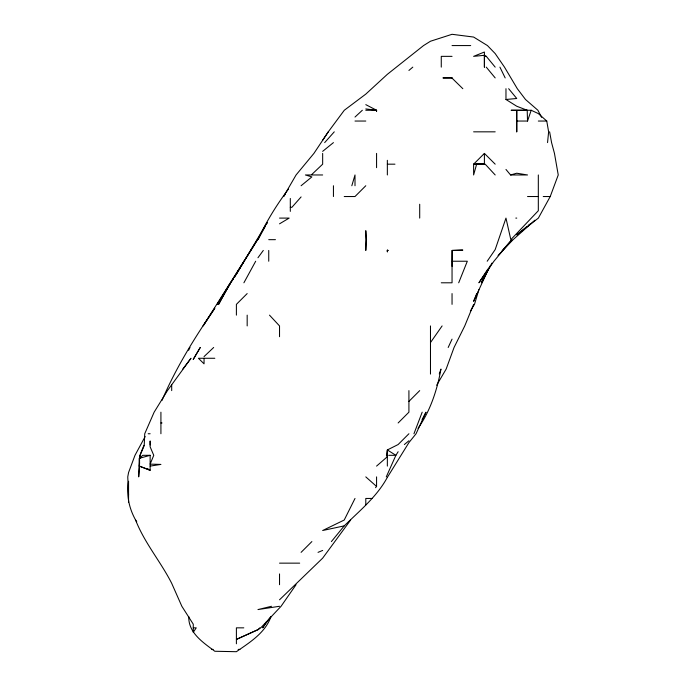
<?xml version="1.0" encoding="UTF-8"?>
<svg xmlns="http://www.w3.org/2000/svg" width="686" height="686" viewBox="0 0 686 686"><rect width="100%" height="100%" fill="white"/><g stroke="black" fill="none" stroke-linecap="round" stroke-linejoin="round"><path stroke-width="1.03" d="M139.309 466.103L139.352 458.317L142.808 455.315L150.131 455.315L150.131 470.27L139.309 466.103L150.131 470.27L147.593 468.71M452.048 266.391L452.22 250.441L462.836 250.098L452.048 250.441L452.048 282.795L441.27 282.795M139.601 460.452L138.683 476.881L139.618 462.501M139.712 458.394L139.884 455.315L144.274 444.537L144.729 433.749L154.136 412.183L167.444 390.617L190.991 358.272L182.802 369.051M139.884 458.394L140.09 455.315M547.548 142.611L548.629 131.832L546.759 121.045L538.321 113.567L531.187 110.266L511.259 110.266L527.2 110.266L527.534 121.045L516.747 121.045M484.402 55.3L484.402 67.134L484.402 52.025L473.614 56.355L484.402 55.3L486.305 56.355L495.181 67.134M351.824 185.743L355.005 174.964L355.005 185.743M478.905 289.655L474.472 304.361L470.347 311.127M527.534 121.045L531.187 110.266M439.272 373.956L440.969 369.051C437.111 390.042 430.414 410.777 418.014 428.356M526.574 226.826L516.747 234.886L538.373 218.097L550.232 196.53L558.241 174.964L554.46 153.398L551.578 142.611L549.615 131.832M413.95 433.749L422.182 412.183M476.719 293.531L473.614 301.334L489.855 266.125M458.694 282.795L467.32 261.229L452.297 261.229M161.99 400.427C175.925 367.816 194.798 337.435 214.829 308.22L203.116 325.927L257.524 239.663C244.55 261.255 230.17 281.955 218.611 304.361L230.582 282.795L217.351 304.361L230.582 282.795M473.614 304.361L464.756 325.927L454.055 347.485L446.166 369.051L436.656 385.232M140.501 454.338L144.257 445.514M448.181 347.485L452.048 339.141M188.616 350.297L189.988 347.485M486.408 272.479L481.289 282.795L491.948 263.098M355.005 498.448L344.226 520.014L322.66 530.518L344.226 525.87C359.644 510.736 376.94 496.664 387.35 477.345M422.079 419.686L425.98 412.183L416.059 433.749L408.916 442.616L387.65 476.881M271.013 616.594C265.173 632.955 249.936 642.25 236.396 651.7L214.829 651.263C203.296 642.645 188.238 632.921 188.77 616.543M145.149 436.562L134.988 455.315L128.565 472.534L127.759 476.881L128.565 495.095M243.899 282.795L255.681 261.229M265.182 226.534L257.962 239.663C266.211 221.707 276.672 204.848 288.463 189.062M266.219 224.656L267.248 222.779M267.137 222.564L234.655 277.144M236.396 274.066L244.07 261.229M398.137 451.74L395.882 455.315L386.278 476.881M266.657 621.55L262.644 627.844L270.807 616.628M487.9 268.989L478.914 282.795L493.937 261.229L511.893 239.663L502.152 250.63M541.58 117.306L537.91 110.266L525.493 99.487L517.313 88.7L504.484 67.134L495.181 53.568L487.446 45.568L473.614 37.053L452.048 34.3L430.482 41.237L423.554 45.568L387.35 74.32L365.792 94.111L344.286 110.266L328.294 131.832L313.922 153.398L296.069 174.964L283.584 196.53L285.479 193.941M322.66 140.244L328.294 131.832M487.197 261.229L495.181 249.593L505.968 218.097L510.821 239.663L538.321 210.731L538.321 174.964M296.052 584.712L281.071 606.278L260.74 627.844L257.962 629.714L236.396 639.403L257.962 629.619M430.482 342.571L442.11 325.927M231.165 281.989L233.489 278.756M257.962 257.747L263.304 250.441M350.64 520.014L322.66 558.147L279.528 599.796M331.407 541.58L344.226 525.87M375.551 487.669L376.571 486.443L376.571 476.881M324.667 142.611L334.271 131.832M301.094 196.933L291.91 207.309L290.307 207.309M498.053 255.458L513.094 239.663L534.857 220.206M247.174 293.574L236.396 304.361L236.396 315.14M365.792 185.743L355.005 196.53L344.226 196.53M484.402 153.398L473.614 164.177L473.614 174.964L476.641 164.177L484.402 163.722L484.402 153.398L495.181 164.177M408.916 401.404L419.703 390.617M398.137 422.97L408.916 412.183L408.916 390.617M408.916 433.749L398.137 444.537L387.35 449.947L386.45 455.315L387.35 456.722L376.571 466.103M301.094 552.359L311.873 541.58M311.873 174.407L322.66 164.177L322.66 153.398M204.051 356.591L213.672 347.485M258.588 629.028L259.848 627.844M355.005 117.057L362.328 110.266M408.916 70.452L412.8 67.134M404.354 444.537L408.916 440.781M301.094 185.743L311.873 176.894L305.407 174.964L322.66 174.964M528.211 225.48L529.849 224.142M322.66 151.357L333.439 142.611M279.528 223.833L289.149 218.097L279.528 218.097M318.03 552.359L322.66 550.438M510.564 174.964L516.747 173.224L527.534 174.964L510.564 174.964L505.968 169.451M150.131 455.315L139.352 458.317L139.352 466.206M271.536 606.278L257.962 609.571L279.528 606.278M150.131 466.103L160.918 464.413L150.131 464.13L153.758 455.315L150.131 446.809L150.131 441.132L150.131 444.94M505.968 88.7L505.968 99.487L516.747 98.492L508.669 88.7M484.402 163.722L473.614 164.177L485.199 164.177L495.181 174.964M452.048 45.568L470.69 45.568M452.048 56.355L441.27 56.355L441.27 67.134M484.402 56.355L486.305 56.355M365.792 110.266L376.571 110.266L376.571 111.226L376.571 110.266L365.792 104.641M355.005 121.045L365.792 121.045M538.321 121.045L546.759 121.045M473.614 131.832L495.181 131.832M387.35 164.177L394.965 164.177M527.534 196.53L538.321 196.53M543.235 196.53L550.232 196.53M515.803 218.097L516.747 218.097M268.74 239.663L275.438 239.663M387.35 250.441L388.456 250.441M214.829 358.272L198.434 358.272L204.051 363.854L204.051 358.272M160.918 422.97L162.042 422.97M148.176 433.749L150.131 433.749M388.67 455.315L395.882 455.315L387.35 449.947L387.35 466.103M372.181 498.448L365.792 498.448L365.792 504.913M279.528 563.146L299.679 563.146M193.263 627.844L196.239 627.844L193.263 632.312L193.263 624.174L181.841 606.278L171.697 583.323C160.635 561.542 144.54 542.986 135.579 520.014C128.925 507.949 126.224 494.923 128.565 481.255L128.565 502.409M243.796 627.844L236.396 627.844L236.396 643.794M211.425 649.41L213.132 649.41M238.136 649.41L239.877 649.41M365.792 108.928L376.503 110.266M527.2 110.266L516.747 106.244L505.968 99.487M365.792 476.881L376.571 486.443M452.048 78.135L462.836 88.7M269.495 315.14L279.528 325.927L279.528 336.706M486.263 67.134L495.181 77.921M135.579 520.014L136.746 521.737M499.914 67.134L505.179 77.921M452.048 293.574L452.048 304.361M430.482 325.927L430.482 374.093M419.703 204.248L419.703 218.097M387.35 160.31L387.35 174.964M376.571 153.398L376.571 167.667M333.439 185.743L333.439 196.53M290.307 198.468L290.307 211.391M279.528 573.925L279.528 584.712M268.74 250.441L268.74 261.229M247.174 315.14L247.174 325.927M171.697 384.915L171.697 390.617M160.918 412.183L160.918 433.749M516.747 110.652L516.747 131.832L516.747 110.652M366.521 239.663L365.792 250.441L365.792 230.659L366.521 239.663M387.35 250.098L387.35 251.796L387.35 250.098M200.252 347.485L193.263 359.37L200.252 347.485M452.048 77.887L443.105 77.921L452.048 77.887"/></g></svg>
